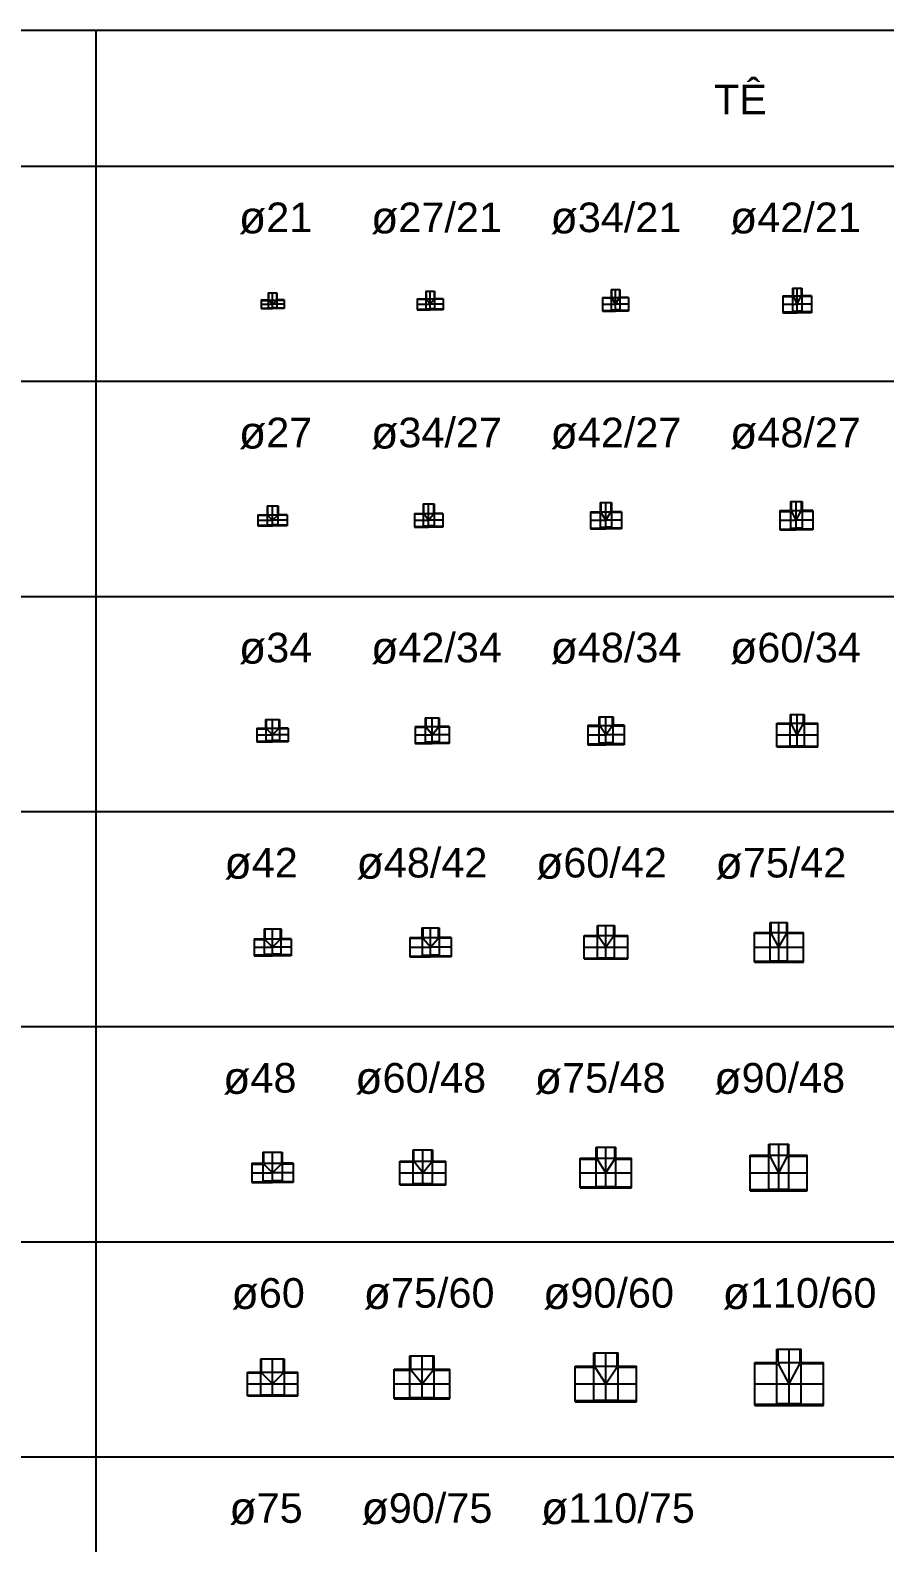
# Model space of a CAD drawing. Header units: millimetres. Extents: x 1218 to 72853, y -34712 to 16286.
# Drawn here: x 9989 to 12297, y -9473 to -5386 of the extents above; entities that cross this region are included whole.
import ezdxf
from ezdxf.enums import TextEntityAlignment as Align

# ---------------------------------------------------------------- set-up
doc = ezdxf.new("R2010")
doc.units = ezdxf.units.MM
doc.linetypes.add('CENTER', pattern=[50.8, 31.75, -6.35, 6.35, -6.35])
doc.styles.get("Standard").update_dxf_attribs({"font": 'arial.ttf'})

# ---------------------------------------------------------------- blocks, each defined once
blk = doc.blocks.new('TE-D21x21 uPVC ISO')
for p, q in [((-31, 11.5), (-31, -11.5)), ((-31, 11.5), (-11.5, 11.5)), ((-11.5, 31), (11.5, 31)), ((-11.5, 31), (-11.5, 11.5)), ((11.5, 31), (11.5, 11.5)), ((31, 11.5), (11.5, 11.5)), ((31, 11.5), (31, -11.5)), ((-31, -11.5), (0, -11.5)), ((31, -11.5), (0, -11.5))]:
    blk.add_line(p, q)
at = {"color": 8}
for p, q in [((-31, 10.5), (-11.4, 10.5)), ((-11.4, 10.5), (-11.4, -10.5)), ((-11.4, 9.5), (-9.5, 9.5)), ((-10.5, 31), (-10.5, 11.4)), ((-10.5, 11.4), (10.5, 11.4)), ((-9.5, 11.4), (-9.5, 9.5)), ((0, 0), (-9.5, 9.5)), ((0, 0), (9.5, 9.5)), ((9.5, 11.4), (9.5, 9.5)), ((11.4, 9.5), (9.5, 9.5)), ((10.5, 31), (10.5, 11.4)), ((31, 10.5), (11.4, 10.5)), ((11.4, 10.5), (11.4, -10.5)), ((-31, -10.5), (-11.4, -10.5)), ((-11.4, -9.5), (0, -9.5)), ((11.4, -9.5), (0, -9.5)), ((31, -10.5), (11.4, -10.5))]:
    blk.add_line(p, q, dxfattribs=at)
at = {"color": 8, "linetype": 'CENTER', "ltscale": 10}
for p, q in [((-31, 0), (0, 0)), ((0, -9.5), (0, 31)), ((31, 0), (0, 0))]:
    blk.add_line(p, q, dxfattribs=at)
at = {"flags": 1}
for p in [(-11.4, 0), (0, 11.4), (11.4, 0)]:
    blk.add_attdef('AMC', p, '', height=0.5, dxfattribs=at)
blk = doc.blocks.new('TE-D27x21 uPVC ISO')
for p, q in [((-35.3, 14.8), (-35.3, -14.8)), ((-35.3, 14.8), (-11.8, 14.8)), ((-11.8, 35.3), (11.8, 35.3)), ((-11.8, 35.3), (-11.8, 14.8)), ((11.8, 35.3), (11.8, 14.8)), ((35.3, 14.8), (11.8, 14.8)), ((35.3, 14.8), (35.3, -14.8)), ((-35.3, -14.8), (0, -14.8)), ((35.3, -14.8), (0, -14.8))]:
    blk.add_line(p, q)
at = {"color": 8}
for p, q in [((-35.3, 13.5), (-11.6, 13.5)), ((-11.6, 13.5), (-11.6, -13.5)), ((-11.6, 12.2), (-9.2, 12.2)), ((-10.5, 35.3), (-10.5, 14.6)), ((-10.5, 14.6), (10.5, 14.6)), ((-9.2, 14.6), (-9.2, 12.2)), ((0, 0), (-9.2, 12.2)), ((0, 0), (9.2, 12.2)), ((9.2, 14.6), (9.2, 12.2)), ((11.6, 12.2), (9.2, 12.2)), ((10.5, 35.3), (10.5, 14.6)), ((35.3, 13.5), (11.6, 13.5)), ((11.6, 13.5), (11.6, -13.5)), ((-35.3, -13.5), (-11.6, -13.5)), ((-11.6, -12.2), (0, -12.2)), ((11.6, -12.2), (0, -12.2)), ((35.3, -13.5), (11.6, -13.5))]:
    blk.add_line(p, q, dxfattribs=at)
at = {"color": 8, "linetype": 'CENTER', "ltscale": 10}
for p, q in [((-35.3, 0), (0, 0)), ((0, -12.2), (0, 35.3)), ((35.3, 0), (0, 0))]:
    blk.add_line(p, q, dxfattribs=at)
at = {"flags": 1}
for p in [(-11.6, 0), (0, 14.6), (11.6, 0)]:
    blk.add_attdef('AMC', p, '', height=0.5, dxfattribs=at)
blk = doc.blocks.new('TE-D34x21 uPVC ISO')
for p, q in [((-35, 18.6), (-35, -18.6)), ((-35, 18.6), (-12.1, 18.6)), ((-12.1, 39.5), (12.1, 39.5)), ((-12.1, 39.5), (-12.1, 18.6)), ((12.1, 39.5), (12.1, 18.6)), ((35, 18.6), (12.1, 18.6)), ((35, 18.6), (35, -18.6)), ((-35, -18.6), (0, -18.6)), ((35, -18.6), (0, -18.6))]:
    blk.add_line(p, q)
at = {"color": 8}
for p, q in [((-35, 17), (-11.9, 17)), ((-11.9, 17), (-11.9, -17)), ((-11.9, 15.4), (-8.9, 15.4)), ((-10.5, 39.5), (-10.5, 18.4)), ((-10.5, 18.4), (10.5, 18.4)), ((-8.9, 18.4), (-8.9, 15.4)), ((0, 0), (-8.9, 15.4)), ((0, 0), (8.9, 15.4)), ((8.9, 18.4), (8.9, 15.4)), ((11.9, 15.4), (8.9, 15.4)), ((10.5, 39.5), (10.5, 18.4)), ((35, 17), (11.9, 17)), ((11.9, 17), (11.9, -17)), ((-35, -17), (-11.9, -17)), ((-11.9, -15.4), (0, -15.4)), ((11.9, -15.4), (0, -15.4)), ((35, -17), (11.9, -17))]:
    blk.add_line(p, q, dxfattribs=at)
at = {"color": 8, "linetype": 'CENTER', "ltscale": 10}
for p, q in [((-35, 0), (0, 0)), ((0, -15.4), (0, 39.5)), ((35, 0), (0, 0))]:
    blk.add_line(p, q, dxfattribs=at)
at = {"flags": 1}
for p in [(-11.9, 0), (0, 18.4), (11.9, 0)]:
    blk.add_attdef('AMC', p, '', height=0.5, dxfattribs=at)
blk = doc.blocks.new('TE-D42x21 uPVC ISO')
for p, q in [((-12.5, 43), (12.5, 43)), ((-12.5, 43), (-12.5, 23)), ((12.5, 43), (12.5, 23)), ((-38.5, 23), (-38.5, -23)), ((-38.5, 23), (-12.5, 23)), ((38.5, 23), (12.5, 23)), ((38.5, 23), (38.5, -23)), ((-38.5, -23), (0, -23)), ((38.5, -23), (0, -23))]:
    blk.add_line(p, q)
at = {"color": 8}
for p, q in [((-10.5, 43), (-10.5, 22.8)), ((10.5, 43), (10.5, 22.8)), ((-38.5, 21), (-12.3, 21)), ((-12.3, 21), (-12.3, -21)), ((-12.3, 19), (-8.5, 19)), ((-10.5, 22.8), (10.5, 22.8)), ((-8.5, 22.8), (-8.5, 19)), ((0, 0), (-8.5, 19)), ((0, 0), (8.5, 19)), ((8.5, 22.8), (8.5, 19)), ((12.2, 19), (8.5, 19)), ((38.5, 21), (12.2, 21)), ((12.2, 21), (12.2, -21)), ((-38.5, -21), (-12.3, -21)), ((-12.3, -19), (0, -19)), ((12.2, -19), (0, -19)), ((38.5, -21), (12.2, -21))]:
    blk.add_line(p, q, dxfattribs=at)
at = {"color": 8, "linetype": 'CENTER', "ltscale": 10}
for p, q in [((0, -19), (0, 43)), ((-38.5, 0), (0, 0)), ((38.5, 0), (0, 0))]:
    blk.add_line(p, q, dxfattribs=at)
at = {"flags": 1}
for p in [(-12.3, 0), (0, 22.8), (12.2, 0)]:
    blk.add_attdef('AMC', p, '', height=0.5, dxfattribs=at)
blk = doc.blocks.new('TE-D27x27 uPVC ISO')
for p, q in [((-39.3, 14.8), (-39.3, -14.8)), ((-39.3, 14.8), (-14.8, 14.8)), ((-14.8, 39.3), (14.8, 39.3)), ((-14.8, 39.3), (-14.8, 14.8)), ((14.8, 39.3), (14.8, 14.8)), ((39.3, 14.8), (14.8, 14.8)), ((39.3, 14.8), (39.3, -14.8)), ((-39.3, -14.8), (0, -14.8)), ((39.3, -14.8), (0, -14.8))]:
    blk.add_line(p, q)
at = {"color": 8}
for p, q in [((-39.3, 13.5), (-14.6, 13.5)), ((-14.6, 13.5), (-14.6, -13.5)), ((-14.6, 12.2), (-12.2, 12.2)), ((-13.5, 39.3), (-13.5, 14.6)), ((-13.5, 14.6), (13.5, 14.6)), ((-12.2, 14.6), (-12.2, 12.2)), ((0, 0), (-12.2, 12.2)), ((0, 0), (12.2, 12.2)), ((12.2, 14.6), (12.2, 12.2)), ((14.6, 12.2), (12.2, 12.2)), ((13.5, 39.3), (13.5, 14.6)), ((39.3, 13.5), (14.6, 13.5)), ((14.6, 13.5), (14.6, -13.5)), ((-39.3, -13.5), (-14.6, -13.5)), ((-14.6, -12.2), (0, -12.2)), ((14.6, -12.2), (0, -12.2)), ((39.3, -13.5), (14.6, -13.5))]:
    blk.add_line(p, q, dxfattribs=at)
at = {"color": 8, "linetype": 'CENTER', "ltscale": 10}
for p, q in [((0, -12.2), (0, 39.3)), ((-39.3, 0), (0, 0)), ((39.3, 0), (0, 0))]:
    blk.add_line(p, q, dxfattribs=at)
at = {"flags": 1}
for p in [(-14.6, 0), (0, 14.6), (14.6, 0)]:
    blk.add_attdef('AMC', p, '', height=0.5, dxfattribs=at)
blk = doc.blocks.new('TE-D34x27 uPVC ISO')
for p, q in [((-15.1, 44.1), (15.1, 44.1)), ((-15.1, 44.1), (-15.1, 18.6)), ((15.1, 44.1), (15.1, 18.6)), ((-38, 18.6), (-38, -18.6)), ((-38, 18.6), (-15.1, 18.6)), ((38, 18.6), (15.1, 18.6)), ((38, 18.6), (38, -18.6)), ((-38, -18.6), (0, -18.6)), ((38, -18.6), (0, -18.6))]:
    blk.add_line(p, q)
at = {"color": 8}
for p, q in [((-13.5, 44.1), (-13.5, 18.4)), ((13.5, 44.1), (13.5, 18.4)), ((-38, 17), (-14.9, 17)), ((-14.9, 17), (-14.9, -17)), ((-14.9, 15.4), (-11.9, 15.4)), ((-13.5, 18.4), (13.5, 18.4)), ((-11.9, 18.4), (-11.9, 15.4)), ((0, 0), (-11.9, 15.4)), ((0, 0), (11.9, 15.4)), ((11.9, 18.4), (11.9, 15.4)), ((14.9, 15.4), (11.9, 15.4)), ((38, 17), (14.9, 17)), ((14.9, 17), (14.9, -17)), ((-38, -17), (-14.9, -17)), ((-14.9, -15.4), (0, -15.4)), ((14.9, -15.4), (0, -15.4)), ((38, -17), (14.9, -17))]:
    blk.add_line(p, q, dxfattribs=at)
at = {"color": 8, "linetype": 'CENTER', "ltscale": 10}
for p, q in [((0, -15.4), (0, 44.1)), ((-38, 0), (0, 0)), ((38, 0), (0, 0))]:
    blk.add_line(p, q, dxfattribs=at)
at = {"flags": 1}
for p in [(-14.9, 0), (0, 18.4), (14.9, 0)]:
    blk.add_attdef('AMC', p, '', height=0.5, dxfattribs=at)
blk = doc.blocks.new('TE-D42x27 uPVC ISO')
for p, q in [((-15.5, 48), (15.5, 48)), ((-15.5, 48), (-15.5, 23)), ((15.5, 48), (15.5, 23)), ((-42, 23), (-42, -23)), ((-42, 23), (-15.5, 23)), ((42, 23), (15.5, 23)), ((42, 23), (42, -23)), ((-42, -23), (0, -23)), ((42, -23), (0, -23))]:
    blk.add_line(p, q)
at = {"color": 8}
for p, q in [((-13.5, 48), (-13.5, 22.7)), ((13.5, 48), (13.5, 22.7)), ((-42, 21), (-15.3, 21)), ((-15.3, 21), (-15.3, -21)), ((-15.3, 19), (-11.5, 19)), ((-13.5, 22.7), (13.5, 22.7)), ((-11.5, 22.7), (-11.5, 19)), ((0, 0), (-11.5, 19)), ((0, 0), (11.5, 19)), ((11.5, 22.7), (11.5, 19)), ((15.2, 19), (11.5, 19)), ((42, 21), (15.2, 21)), ((15.2, 21), (15.2, -21)), ((-42, -21), (-15.3, -21)), ((-15.3, -19), (0, -19)), ((15.2, -19), (0, -19)), ((42, -21), (15.2, -21))]:
    blk.add_line(p, q, dxfattribs=at)
at = {"color": 8, "linetype": 'CENTER', "ltscale": 10}
for p, q in [((0, -19), (0, 48)), ((-42, 0), (0, 0)), ((42, 0), (0, 0))]:
    blk.add_line(p, q, dxfattribs=at)
at = {"flags": 1}
for p in [(-15.3, 0), (0, 22.7), (15.2, 0)]:
    blk.add_attdef('AMC', p, '', height=0.5, dxfattribs=at)
blk = doc.blocks.new('TE-D48x27 uPVC ISO')
for p, q in [((-15.8, 51), (15.8, 51)), ((-15.8, 51), (-15.8, 26.3)), ((15.8, 51), (15.8, 26.3)), ((-45, 26.3), (-45, -26.3)), ((-45, 26.3), (-15.8, 26.3)), ((45, 26.3), (15.8, 26.3)), ((45, 26.3), (45, -26.3)), ((-45, -26.3), (0, -26.3)), ((45, -26.3), (0, -26.3))]:
    blk.add_line(p, q)
at = {"color": 8}
for p, q in [((-13.5, 51), (-13.5, 26)), ((13.5, 51), (13.5, 26)), ((-45, 24), (-15.5, 24)), ((-15.5, 24), (-15.5, -24)), ((-15.5, 21.7), (-11.2, 21.7)), ((-13.5, 26), (13.5, 26)), ((-11.2, 26), (-11.2, 21.7)), ((0, 0), (-11.2, 21.7)), ((0, 0), (11.2, 21.7)), ((11.2, 26), (11.2, 21.7)), ((15.5, 21.7), (11.2, 21.7)), ((45, 24), (15.5, 24)), ((15.5, 24), (15.5, -24)), ((-45, -24), (-15.5, -24)), ((-15.5, -21.7), (0, -21.7)), ((15.5, -21.7), (0, -21.7)), ((45, -24), (15.5, -24))]:
    blk.add_line(p, q, dxfattribs=at)
at = {"color": 8, "linetype": 'CENTER', "ltscale": 10}
for p, q in [((0, -21.7), (0, 51)), ((-45, 0), (0, 0)), ((45, 0), (0, 0))]:
    blk.add_line(p, q, dxfattribs=at)
at = {"flags": 1}
for p in [(-15.5, 0), (0, 26), (15.5, 0)]:
    blk.add_attdef('AMC', p, '', height=0.5, dxfattribs=at)
blk = doc.blocks.new('TE-D34x34 uPVC ISO')
for p, q in [((-18.6, 42), (18.6, 42)), ((-18.6, 42), (-18.6, 18.6)), ((18.6, 42), (18.6, 18.6)), ((-42, 18.6), (-42, -18.6)), ((-42, 18.6), (-18.6, 18.6)), ((42, 18.6), (18.6, 18.6)), ((42, 18.6), (42, -18.6)), ((-42, -18.6), (0, -18.6)), ((42, -18.6), (0, -18.6))]:
    blk.add_line(p, q)
at = {"color": 8}
for p, q in [((-17, 42), (-17, 18.4)), ((17, 42), (17, 18.4)), ((-42, 17), (-18.4, 17)), ((-18.4, 17), (-18.4, -17)), ((-18.4, 15.4), (-15.4, 15.4)), ((-17, 18.4), (17, 18.4)), ((-15.4, 18.4), (-15.4, 15.4)), ((0, 0), (-15.4, 15.4)), ((0, 0), (15.4, 15.4)), ((15.4, 18.4), (15.4, 15.4)), ((18.4, 15.4), (15.4, 15.4)), ((42, 17), (18.4, 17)), ((18.4, 17), (18.4, -17)), ((-42, -17), (-18.4, -17)), ((-18.4, -15.4), (0, -15.4)), ((18.4, -15.4), (0, -15.4)), ((42, -17), (18.4, -17))]:
    blk.add_line(p, q, dxfattribs=at)
at = {"color": 8, "linetype": 'CENTER', "ltscale": 10}
for p, q in [((0, -15.4), (0, 42)), ((-42, 0), (0, 0)), ((42, 0), (0, 0))]:
    blk.add_line(p, q, dxfattribs=at)
at = {"flags": 1}
for p in [(-18.4, 0), (0, 18.4), (18.4, 0)]:
    blk.add_attdef('AMC', p, '', height=0.5, dxfattribs=at)
blk = doc.blocks.new('TE-D42x34 uPVC ISO')
for p, q in [((-19, 46), (19, 46)), ((-19, 46), (-19, 23)), ((19, 46), (19, 23)), ((-46, 23), (-46, -23)), ((-46, 23), (-19, 23)), ((46, 23), (19, 23)), ((46, 23), (46, -23)), ((-46, -23), (0, -23)), ((46, -23), (0, -23))]:
    blk.add_line(p, q)
at = {"color": 8}
for p, q in [((-17, 46), (-17, 22.7)), ((17, 46), (17, 22.7)), ((-46, 21), (-18.8, 21)), ((-18.8, 21), (-18.8, -21)), ((-18.8, 19), (-15, 19)), ((-17, 22.7), (17, 22.7)), ((-15, 22.7), (-15, 19)), ((0, 0), (-15, 19)), ((0, 0), (15, 19)), ((15, 22.7), (15, 19)), ((18.7, 19), (15, 19)), ((46, 21), (18.7, 21)), ((18.7, 21), (18.7, -21)), ((-46, -21), (-18.8, -21)), ((-18.8, -19), (0, -19)), ((18.7, -19), (0, -19)), ((46, -21), (18.7, -21))]:
    blk.add_line(p, q, dxfattribs=at)
at = {"color": 8, "linetype": 'CENTER', "ltscale": 10}
for p, q in [((0, -19), (0, 46)), ((-46, 0), (0, 0)), ((46, 0), (0, 0))]:
    blk.add_line(p, q, dxfattribs=at)
at = {"flags": 1}
for p in [(-18.8, 0), (0, 22.7), (18.7, 0)]:
    blk.add_attdef('AMC', p, '', height=0.5, dxfattribs=at)
blk = doc.blocks.new('TE-D48x34 uPVC ISO')
for p, q in [((-19.3, 49), (19.3, 49)), ((-19.3, 49), (-19.3, 26.3)), ((19.3, 49), (19.3, 26.3)), ((-49, 26.3), (-49, -26.3)), ((-49, 26.3), (-19.3, 26.3)), ((49, 26.3), (19.3, 26.3)), ((49, 26.3), (49, -26.3)), ((-49, -26.3), (0, -26.3)), ((49, -26.3), (0, -26.3))]:
    blk.add_line(p, q)
at = {"color": 8}
for p, q in [((-17, 49), (-17, 26)), ((17, 49), (17, 26)), ((-49, 24), (-19, 24)), ((-19, 24), (-19, -24)), ((-19, 21.7), (-14.7, 21.7)), ((-17, 26), (17, 26)), ((-14.7, 26), (-14.7, 21.7)), ((0, 0), (-14.7, 21.7)), ((0, 0), (14.7, 21.7)), ((14.7, 26), (14.7, 21.7)), ((19, 21.7), (14.7, 21.7)), ((49, 24), (19, 24)), ((19, 24), (19, -24)), ((-49, -24), (-19, -24)), ((-19, -21.7), (0, -21.7)), ((19, -21.7), (0, -21.7)), ((49, -24), (19, -24))]:
    blk.add_line(p, q, dxfattribs=at)
at = {"color": 8, "linetype": 'CENTER', "ltscale": 10}
for p, q in [((0, -21.7), (0, 49)), ((-49, 0), (0, 0)), ((49, 0), (0, 0))]:
    blk.add_line(p, q, dxfattribs=at)
at = {"flags": 1}
for p in [(-19, 0), (0, 26), (19, 0)]:
    blk.add_attdef('AMC', p, '', height=0.5, dxfattribs=at)
blk = doc.blocks.new('TE-D60x34 uPVC ISO')
for points in [[(-55, 31.8), (-18.8, 31.8), (-18.8, 55)], [(-19, 55), (18.8, 55)], [(18.8, 55), (18.8, 31.8), (55, 31.8)], [(-55, -31.8), (-55, 31.8)], [(55, -31.8), (55, 31.8)], [(-55, -31.8), (55, -31.8)]]:
    blk.add_lwpolyline(points)
at = {"color": 8}
for points in [[(-17, 32), (-17, 55)], [(17, 32), (17, 55)], [(-55, 30), (-19, 30)], [(-19, -30), (-19, 30)], [(-19, 29), (-16, 29)], [(-17, 32), (17, 32)], [(-16, 32), (-16, 29)], [(0, 0), (-16, 29)], [(0, 0), (16, 29)], [(16, 32), (16, 29)], [(19, 29), (16, 29)], [(19, 30), (55, 30)], [(19, -30), (19, 30)], [(-55, -30), (-19, -30)], [(-19, -29), (19, -29)], [(19, -30), (19, -29)], [(19, -30), (55, -30)]]:
    blk.add_lwpolyline(points, dxfattribs=at)
at = {"color": 8, "linetype": 'CENTER', "ltscale": 10}
for points in [[(0, -30), (0, 55)], [(-55, 0), (55, 0)]]:
    blk.add_lwpolyline(points, dxfattribs=at)
at = {"flags": 1}
for p in [(-19, 0), (0, 32), (19, 0)]:
    blk.add_attdef('AMC', p, '', height=0.5, dxfattribs=at)
blk = doc.blocks.new('TE-D42x42 uPVC ISO')
for p, q in [((-23, 50), (23, 50)), ((-23, 50), (-23, 23)), ((23, 50), (23, 23)), ((-50, 23), (-50, -23)), ((-50, 23), (-23, 23)), ((50, 23), (23, 23)), ((50, 23), (50, -23)), ((-50, -23), (0, -23)), ((50, -23), (0, -23))]:
    blk.add_line(p, q)
at = {"color": 8}
for p, q in [((-21, 50), (-21, 22.7)), ((21, 50), (21, 22.7)), ((-50, 21), (-22.8, 21)), ((-22.8, 21), (-22.8, -21)), ((-22.8, 19), (-19, 19)), ((-21, 22.7), (21, 22.7)), ((-19, 22.7), (-19, 19)), ((0, 0), (-19, 19)), ((0, 0), (19, 19)), ((19, 22.7), (19, 19)), ((22.7, 19), (19, 19)), ((50, 21), (22.7, 21)), ((22.7, 21), (22.7, -21)), ((-50, -21), (-22.8, -21)), ((-22.8, -19), (0, -19)), ((22.7, -19), (0, -19)), ((50, -21), (22.7, -21))]:
    blk.add_line(p, q, dxfattribs=at)
at = {"color": 8, "linetype": 'CENTER', "ltscale": 10}
for p, q in [((0, -19), (0, 50)), ((-50, 0), (0, 0)), ((50, 0), (0, 0))]:
    blk.add_line(p, q, dxfattribs=at)
at = {"flags": 1}
for p in [(-22.8, 0), (0, 22.7), (22.7, 0)]:
    blk.add_attdef('AMC', p, '', height=0.5, dxfattribs=at)
blk = doc.blocks.new('TE-D48x42 uPVC ISO')
for p, q in [((-23.3, 52), (23.3, 52)), ((-23.3, 52), (-23.3, 26.3)), ((23.3, 52), (23.3, 26.3)), ((-56, 26.3), (-56, -26.3)), ((-56, 26.3), (-23.3, 26.3)), ((56, 26.3), (23.3, 26.3)), ((56, 26.3), (56, -26.3)), ((-56, -26.3), (0, -26.3)), ((56, -26.3), (0, -26.3))]:
    blk.add_line(p, q)
at = {"color": 8}
for p, q in [((-21, 52), (-21, 26)), ((21, 52), (21, 26)), ((-56, 24), (-23, 24)), ((-23, 24), (-23, -24)), ((-23, 21.7), (-18.7, 21.7)), ((-21, 26), (21, 26)), ((-18.7, 26), (-18.7, 21.7)), ((0, 0), (-18.7, 21.7)), ((0, 0), (18.7, 21.7)), ((18.7, 26), (18.7, 21.7)), ((23, 21.7), (18.7, 21.7)), ((56, 24), (23, 24)), ((23, 24), (23, -24)), ((-56, -24), (-23, -24)), ((-23, -21.7), (0, -21.7)), ((23, -21.7), (0, -21.7)), ((56, -24), (23, -24))]:
    blk.add_line(p, q, dxfattribs=at)
at = {"color": 8, "linetype": 'CENTER', "ltscale": 10}
for p, q in [((0, -21.7), (0, 52)), ((-56, 0), (0, 0)), ((56, 0), (0, 0))]:
    blk.add_line(p, q, dxfattribs=at)
at = {"flags": 1}
for p in [(-23, 0), (0, 26), (23, 0)]:
    blk.add_attdef('AMC', p, '', height=0.5, dxfattribs=at)
blk = doc.blocks.new('TE-D60x42 uPVC ISO')
for points in [[(-59, 31.8), (-22.8, 31.8), (-22.8, 59)], [(-23, 59), (22.8, 59)], [(22.8, 59), (22.8, 31.8), (59, 31.8)], [(-59, -31.8), (-59, 31.8)], [(59, -31.8), (59, 31.8)], [(-59, -31.8), (59, -31.8)]]:
    blk.add_lwpolyline(points)
at = {"color": 8}
for points in [[(-21, 32), (-21, 59)], [(21, 32), (21, 59)], [(-59, 30), (-23, 30)], [(-23, -30), (-23, 30)], [(-23, 29), (-20, 29)], [(-21, 32), (21, 32)], [(-20, 32), (-20, 29)], [(0, 0), (-20, 29)], [(0, 0), (20, 29)], [(20, 32), (20, 29)], [(23, 29), (20, 29)], [(23, 30), (59, 30)], [(23, -30), (23, 30)], [(-59, -30), (-23, -30)], [(-23, -29), (23, -29)], [(23, -30), (23, -29)], [(23, -30), (59, -30)]]:
    blk.add_lwpolyline(points, dxfattribs=at)
at = {"color": 8, "linetype": 'CENTER', "ltscale": 10}
for points in [[(0, -30), (0, 59)], [(-59, 0), (59, 0)]]:
    blk.add_lwpolyline(points, dxfattribs=at)
at = {"flags": 1}
for p in [(-23, 0), (0, 32), (23, 0)]:
    blk.add_attdef('AMC', p, '', height=0.5, dxfattribs=at)
blk = doc.blocks.new('TE-D75x42 uPVC ISO')
for points in [[(-23.5, 67), (23.5, 67)], [(-23.5, 40), (-23.5, 67)], [(23.5, 40), (23.5, 67)], [(-66.5, 40), (-23.5, 40)], [(-66.5, -40), (-66.5, 40)], [(23.5, 40), (66.5, 40)], [(66.5, -40), (66.5, 40)], [(-66.5, -40), (66.5, -40)]]:
    blk.add_lwpolyline(points)
at = {"color": 8}
for points in [[(-21, 40), (-21, 67)], [(21, 40), (21, 67)], [(-66.5, 37.5), (-23.5, 37.5)], [(-20, 40), (-20, 36.5), (-23.5, 36.5)], [(-23.5, -37.5), (-23.5, 37.5)], [(-21, 40), (21, 40)], [(0, 0), (-20, 36.5)], [(0, 0), (20, 36.5)], [(20, 40), (20, 36.5), (23.5, 36.5)], [(23.5, 37.5), (66.5, 37.5)], [(23.5, -37.5), (23.5, 37.5)], [(-66.5, -37.5), (-23.5, -37.5)], [(-23.5, -36.5), (23.5, -36.5)], [(23.5, -37.5), (66.5, -37.5)]]:
    blk.add_lwpolyline(points, dxfattribs=at)
at = {"color": 8, "linetype": 'CENTER', "ltscale": 10}
for points in [[(0, -40), (0, 67)], [(-66.5, 0), (66.5, 0)]]:
    blk.add_lwpolyline(points, dxfattribs=at)
at = {"flags": 1}
for p in [(-23.5, 0), (0, 40), (23.5, 0)]:
    blk.add_attdef('AMC', p, '', height=0.5, dxfattribs=at)
blk = doc.blocks.new('TE-D48x48 uPVC ISO')
for p, q in [((-26.3, 56), (26.3, 56)), ((-26.3, 56), (-26.3, 26.3)), ((26.3, 56), (26.3, 26.3)), ((-56, 26.3), (-56, -26.3)), ((-56, 26.3), (-26.3, 26.3)), ((56, 26.3), (26.3, 26.3)), ((56, 26.3), (56, -26.3)), ((-56, -26.3), (0, -26.3)), ((56, -26.3), (0, -26.3))]:
    blk.add_line(p, q)
at = {"color": 8}
for p, q in [((-24, 56), (-24, 26)), ((24, 56), (24, 26)), ((-56, 24), (-26, 24)), ((-26, 24), (-26, -24)), ((-26, 21.7), (-21.7, 21.7)), ((-24, 26), (24, 26)), ((-21.7, 26), (-21.7, 21.7)), ((0, 0), (-21.7, 21.7)), ((0, 0), (21.7, 21.7)), ((21.7, 26), (21.7, 21.7)), ((26, 21.7), (21.7, 21.7)), ((56, 24), (26, 24)), ((26, 24), (26, -24)), ((-56, -24), (-26, -24)), ((-26, -21.7), (0, -21.7)), ((26, -21.7), (0, -21.7)), ((56, -24), (26, -24))]:
    blk.add_line(p, q, dxfattribs=at)
at = {"color": 8, "linetype": 'CENTER', "ltscale": 10}
for p, q in [((0, -21.7), (0, 56)), ((-56, 0), (0, 0)), ((56, 0), (0, 0))]:
    blk.add_line(p, q, dxfattribs=at)
at = {"flags": 1}
for p in [(-26, 0), (0, 26), (26, 0)]:
    blk.add_attdef('AMC', p, '', height=0.5, dxfattribs=at)
blk = doc.blocks.new('TE-D60x48 uPVC ISO')
for points in [[(-62, 31.8), (-25.8, 31.8), (-25.8, 62)], [(-26, 62), (25.8, 62)], [(25.8, 62), (25.8, 31.8), (62, 31.8)], [(-62, -31.8), (-62, 31.8)], [(62, -31.8), (62, 31.8)], [(-62, -31.8), (62, -31.8)]]:
    blk.add_lwpolyline(points)
at = {"color": 8}
for points in [[(-24, 32), (-24, 62)], [(24, 32), (24, 62)], [(-62, 30), (-26, 30)], [(-26, -30), (-26, 30)], [(-26, 29), (-23, 29)], [(-24, 32), (24, 32)], [(-23, 32), (-23, 29)], [(0, 0), (-23, 29)], [(0, 0), (23, 29)], [(23, 32), (23, 29)], [(26, 29), (23, 29)], [(26, 30), (62, 30)], [(26, -30), (26, 30)], [(-62, -30), (-26, -30)], [(-26, -29), (26, -29)], [(26, -30), (26, -29)], [(26, -30), (62, -30)]]:
    blk.add_lwpolyline(points, dxfattribs=at)
at = {"color": 8, "linetype": 'CENTER', "ltscale": 10}
for points in [[(0, -30), (0, 62)], [(-62, 0), (62, 0)]]:
    blk.add_lwpolyline(points, dxfattribs=at)
at = {"flags": 1}
for p in [(-26, 0), (0, 32), (26, 0)]:
    blk.add_attdef('AMC', p, '', height=0.5, dxfattribs=at)
blk = doc.blocks.new('TE-D75x48 uPVC ISO')
for points in [[(-26.5, 70), (26.5, 70)], [(-26.5, 40), (-26.5, 70)], [(26.5, 40), (26.5, 70)], [(-69.5, 40), (-26.5, 40)], [(-69.5, -40), (-69.5, 40)], [(26.5, 40), (69.5, 40)], [(69.5, -40), (69.5, 40)], [(-69.5, -40), (69.5, -40)]]:
    blk.add_lwpolyline(points)
at = {"color": 8}
for points in [[(-24, 40), (-24, 70)], [(24, 40), (24, 70)], [(-69.5, 37.5), (-26.5, 37.5)], [(-23, 40), (-23, 36.5), (-26.5, 36.5)], [(-26.5, -37.5), (-26.5, 37.5)], [(-24, 40), (24, 40)], [(0, 0), (-23, 36.5)], [(0, 0), (23, 36.5)], [(23, 40), (23, 36.5), (26.5, 36.5)], [(26.5, 37.5), (69.5, 37.5)], [(26.5, -37.5), (26.5, 37.5)], [(-69.5, -37.5), (-26.5, -37.5)], [(-26.5, -36.5), (26.5, -36.5)], [(26.5, -37.5), (69.5, -37.5)]]:
    blk.add_lwpolyline(points, dxfattribs=at)
at = {"color": 8, "linetype": 'CENTER', "ltscale": 10}
for points in [[(0, -40), (0, 70)], [(-69.5, 0), (69.5, 0)]]:
    blk.add_lwpolyline(points, dxfattribs=at)
at = {"flags": 1}
for p in [(-26.5, 0), (0, 40), (26.5, 0)]:
    blk.add_attdef('AMC', p, '', height=0.5, dxfattribs=at)
blk = doc.blocks.new('TE-D90x48 uPVC ISO')
for points in [[(-77, 48), (-27, 48)], [(-77, -48), (-77, 48)], [(-27, 78), (27, 78)], [(-27, 48), (-27, 78)], [(27, 48), (27, 78)], [(27, 48), (77, 48)], [(77, -48), (77, 48)], [(-77, -48), (77, -48)]]:
    blk.add_lwpolyline(points)
at = {"color": 8}
for points in [[(-77, 45), (-27, 45)], [(-27, 43.5), (-22.5, 43.5), (-22.5, 48)], [(-27, -45), (-27, 45)], [(-24, 48), (-24, 78)], [(-24, 48), (24, 48)], [(0, 0), (-22.5, 43.5)], [(0, 0), (22.5, 43.5)], [(27, 43.5), (22.5, 43.5), (22.5, 48)], [(24, 48), (24, 78)], [(27, 45), (77, 45)], [(27, -45), (27, 45)], [(-77, -45), (-27, -45)], [(-27, -43.5), (27, -43.5)], [(27, -45), (77, -45)]]:
    blk.add_lwpolyline(points, dxfattribs=at)
at = {"color": 8, "linetype": 'CENTER', "ltscale": 10}
for points in [[(0, -48), (0, 78)], [(-77, 0), (77, 0)]]:
    blk.add_lwpolyline(points, dxfattribs=at)
at = {"flags": 1}
for p in [(0, 48), (-27, 0), (27, 0)]:
    blk.add_attdef('AMC', p, '', height=0.5, dxfattribs=at)
blk = doc.blocks.new('TE-D60x60 uPVC ISO')
for points in [[(-68, 31.8), (-31.8, 31.8), (-31.8, 68)], [(-32, 68), (31.8, 68)], [(31.8, 68), (31.8, 31.8), (68, 31.8)], [(-68, -31.8), (-68, 31.8)], [(68, -31.8), (68, 31.8)], [(-68, -31.8), (68, -31.8)]]:
    blk.add_lwpolyline(points)
at = {"color": 8}
for points in [[(-30, 32), (-30, 68)], [(30, 32), (30, 68)], [(-68, 30), (-32, 30)], [(-32, -30), (-32, 30)], [(-32, 29), (-29, 29)], [(-30, 32), (30, 32)], [(-29, 32), (-29, 29)], [(0, 0), (-29, 29)], [(0, 0), (29, 29)], [(29, 32), (29, 29)], [(32, 29), (29, 29)], [(32, 30), (68, 30)], [(32, -30), (32, 30)], [(-68, -30), (-32, -30)], [(-32, -29), (32, -29)], [(32, -30), (32, -29)], [(32, -30), (68, -30)]]:
    blk.add_lwpolyline(points, dxfattribs=at)
at = {"color": 8, "linetype": 'CENTER', "ltscale": 10}
for points in [[(0, -30), (0, 68)], [(-68, 0), (68, 0)]]:
    blk.add_lwpolyline(points, dxfattribs=at)
at = {"flags": 1}
for p in [(-32, 0), (0, 32), (32, 0)]:
    blk.add_attdef('AMC', p, '', height=0.5, dxfattribs=at)
blk = doc.blocks.new('TE-D75x60 uPVC ISO')
for points in [[(-32.5, 76), (32.5, 76)], [(-32.5, 40), (-32.5, 76)], [(32.5, 40), (32.5, 76)], [(-75, 40), (-32.5, 40)], [(-75, -40), (-75, 40)], [(32.5, 40), (75, 40)], [(75, -40), (75, 40)], [(-75, -40), (75, -40)]]:
    blk.add_lwpolyline(points)
at = {"color": 8}
for points in [[(-30, 40), (-30, 76)], [(30, 40), (30, 76)], [(-75, 37.5), (-32.5, 37.5)], [(-29, 40), (-29, 36.5), (-32.5, 36.5)], [(-32.5, -37.5), (-32.5, 37.5)], [(-30, 40), (30, 40)], [(0, 0), (-29, 36.5)], [(0, 0), (29, 36.5)], [(29, 40), (29, 36.5), (32.5, 36.5)], [(32.5, 37.5), (75, 37.5)], [(32.5, -37.5), (32.5, 37.5)], [(-75, -37.5), (-32.5, -37.5)], [(-32.5, -36.5), (32.5, -36.5)], [(32.5, -37.5), (75, -37.5)]]:
    blk.add_lwpolyline(points, dxfattribs=at)
at = {"color": 8, "linetype": 'CENTER', "ltscale": 10}
for points in [[(0, -40), (0, 76)], [(-75, 0), (75, 0)]]:
    blk.add_lwpolyline(points, dxfattribs=at)
at = {"flags": 1}
for p in [(-32.5, 0), (0, 40), (32.5, 0)]:
    blk.add_attdef('AMC', p, '', height=0.5, dxfattribs=at)
blk = doc.blocks.new('TE-D90x60 uPVC ISO')
for points in [[(-33, 84), (33, 84)], [(-33, 48), (-33, 84)], [(33, 48), (33, 84)], [(-83, 48), (-33, 48)], [(-83, -48), (-83, 48)], [(33, 48), (83, 48)], [(83, -48), (83, 48)], [(-83, -48), (83, -48)]]:
    blk.add_lwpolyline(points)
at = {"color": 8}
for points in [[(-30, 48), (-30, 84)], [(30, 48), (30, 84)], [(-83, 45), (-33, 45)], [(-33, 43.5), (-28.5, 43.5), (-28.5, 48)], [(-33, -45), (-33, 45)], [(-30, 48), (30, 48)], [(0, 0), (-28.5, 43.5)], [(0, 0), (28.5, 43.5)], [(33, 43.5), (28.5, 43.5), (28.5, 48)], [(33, 45), (83, 45)], [(33, -45), (33, 45)], [(-83, -45), (-33, -45)], [(-33, -43.5), (33, -43.5)], [(33, -45), (83, -45)]]:
    blk.add_lwpolyline(points, dxfattribs=at)
at = {"color": 8, "linetype": 'CENTER', "ltscale": 10}
for points in [[(0, -48), (0, 84)], [(-83, 0), (83, 0)]]:
    blk.add_lwpolyline(points, dxfattribs=at)
at = {"flags": 1}
for p in [(0, 48), (-33, 0), (33, 0)]:
    blk.add_attdef('AMC', p, '', height=0.5, dxfattribs=at)
blk = doc.blocks.new('TE-D110x60 uPVC ISO')
for points in [[(-33, 94), (33, 94)], [(-33, 58), (-33, 94)], [(33, 58), (33, 94)], [(-93, 58), (-33, 58)], [(-93, -58), (-93, 58)], [(33, 58), (93, 58)], [(93, -58), (93, 58)], [(-93, -58), (93, -58)]]:
    blk.add_lwpolyline(points)
at = {"color": 8}
for points in [[(-30, 58), (-30, 94)], [(30, 58), (30, 94)], [(-93, 55), (-33, 55)], [(-28, 58), (-28, 53), (-33, 53)], [(-33, -55), (-33, 55)], [(-30, 58), (30, 58)], [(0, 0), (-28, 53)], [(0, 0), (28, 53)], [(28, 58), (28, 53), (33, 53)], [(33, 55), (93, 55)], [(33, -55), (33, 55)], [(-93, -55), (-33, -55)], [(-33, -53), (33, -53)], [(33, -55), (93, -55)]]:
    blk.add_lwpolyline(points, dxfattribs=at)
at = {"color": 8, "linetype": 'CENTER', "ltscale": 10}
for points in [[(0, -58), (0, 94)], [(-93, 0), (93, 0)]]:
    blk.add_lwpolyline(points, dxfattribs=at)
at = {"flags": 1}
for p in [(0, 58), (-33, 0), (33, 0)]:
    blk.add_attdef('AMC', p, '', height=0.5, dxfattribs=at)

msp = doc.modelspace()

# ---------------------------------------------------------------- linework, layer by layer
for p, q in [((1218, -5385.9), (18942.2, -5385.9)), ((10166.2, -5385.9), (10166.2, -22612)), ((1218, -5753.1), (18942.2, -5753.1)), ((1218, -6334.5), (18942.2, -6334.5)), ((1218, -6915.8), (18942.2, -6915.8)), ((1218, -7497.2), (18942.2, -7497.2)), ((1218, -8078.5), (18942.2, -8078.5)), ((1218, -8659.8), (18942.2, -8659.8)), ((1218, -9241.2), (18942.2, -9241.2))]:
    msp.add_line(p, q)

# ---------------------------------------------------------------- block references
at = {"color": 1}
for name, p in [('TE-D34x21 uPVC ISO', (11569.4, -6126.3)), ('TE-D42x21 uPVC ISO', (12060.2, -6126.3)), ('TE-D21x21 uPVC ISO', (10643.2, -6126.3)), ('TE-D27x21 uPVC ISO', (11069, -6126.3)), ('TE-D42x27 uPVC ISO', (11543.5, -6710.1)), ('TE-D48x27 uPVC ISO', (12057.8, -6710.1)), ('TE-D27x27 uPVC ISO', (10643.2, -6710.1)), ('TE-D34x27 uPVC ISO', (11064.8, -6710.1)), ('TE-D34x34 uPVC ISO', (10643.2, -7290.4)), ('TE-D42x34 uPVC ISO', (11074.3, -7290.4)), ('TE-D48x34 uPVC ISO', (11543.5, -7290.4)), ('TE-D60x34 uPVC ISO', (12060.5, -7290.4)), ('TE-D60x42 uPVC ISO', (11543.5, -7864)), ('TE-D75x42 uPVC ISO', (12010.9, -7864)), ('TE-D42x42 uPVC ISO', (10643.2, -7864)), ('TE-D48x42 uPVC ISO', (11069.9, -7864)), ('TE-D48x48 uPVC ISO', (10643.2, -8474)), ('TE-D60x48 uPVC ISO', (11049.2, -8474)), ('TE-D75x48 uPVC ISO', (11543.5, -8474)), ('TE-D90x48 uPVC ISO', (12010.5, -8474)), ('TE-D110x60 uPVC ISO', (12038.3, -9044.3)), ('TE-D60x60 uPVC ISO', (10643.2, -9044.3)), ('TE-D75x60 uPVC ISO', (11046.9, -9044.3)), ('TE-D90x60 uPVC ISO', (11543.5, -9044.3))]:
    msp.add_blockref(name, p, dxfattribs=at)

# ---------------------------------------------------------------- texts
at = {"color": 1, "ltscale": 500}
msp.add_text('TÊ', height=80, rotation=360, dxfattribs=at).set_placement((11906.6, -5573), align=Align.MIDDLE_CENTER)
at = {"color": 2, "ltscale": 500, "char_height": 80, "attachment_point": 1}
for s, heights, insert in [('{\\H1.08333x;ø\\A1;\\H0.92308x;21}', [0], (10552.2, -5848.2)), ('{\\H1.08333x;ø\\A1;\\H0.92308x;27/21}', [91.3], (10909.1, -5848.2)), ('{\\H1.08333x;ø\\A1;\\H0.92308x;34/21}', [91.3], (11393.8, -5848.2)), ('{\\H1.08333x;ø\\A1;\\H0.92308x;42/21}', [91.3], (11878.5, -5848.2)), ('{\\H1.08333x;ø\\A1;\\H0.92308x;27}', [0], (10552.2, -6429.6)), ('{\\H1.08333x;ø\\A1;\\H0.92308x;34/27}', [91.3], (10909.1, -6429.6)), ('{\\H1.08333x;ø\\A1;\\H0.92308x;42/27}', [91.3], (11393.8, -6429.6)), ('{\\H1.08333x;ø\\A1;\\H0.92308x;48/27}', [91.3], (11878.5, -6429.6)), ('{\\H1.08333x;ø\\A1;\\H0.92308x;34}', [0], (10552.2, -7010.9)), ('{\\H1.08333x;ø\\A1;\\H0.92308x;42/34}', [91.3], (10909.1, -7010.9)), ('{\\H1.08333x;ø\\A1;\\H0.92308x;48/34}', [91.3], (11393.8, -7010.9)), ('{\\H1.08333x;ø\\A1;\\H0.92308x;60/34}', [91.3], (11878.5, -7010.9)), ('{\\H1.08333x;ø\\A1;\\H0.92308x;42}', [0], (10513.1, -7592.2)), ('{\\H1.08333x;ø\\A1;\\H0.92308x;48/42}', [91.3], (10869.9, -7592.2)), ('{\\H1.08333x;ø\\A1;\\H0.92308x;60/42}', [91.3], (11354.7, -7592.2)), ('{\\H1.08333x;ø\\A1;\\H0.92308x;75/42}', [91.3], (11839.4, -7592.2)), ('{\\H1.08333x;ø\\A1;\\H0.92308x;60/48}', [91.3], (10866.4, -8173.6)), ('{\\H1.08333x;ø\\A1;\\H0.92308x;75/48}', [91.3], (11351.2, -8173.6)), ('{\\H1.08333x;ø\\A1;\\H0.92308x;90/48}', [91.3], (11835.9, -8173.6)), ('{\\H1.08333x;ø\\A1;\\H0.92308x;48}', [0], (10509.6, -8173.6)), ('{\\H1.08333x;ø\\A1;\\H0.92308x;60}', [0], (10532.2, -8754.9)), ('{\\H1.08333x;ø\\A1;\\H0.92308x;75/60}', [91.3], (10889.1, -8754.9)), ('{\\H1.08333x;ø\\A1;\\H0.92308x;90/60}', [91.3], (11373.8, -8754.9)), ('{\\H1.08333x;ø\\A1;\\H0.92308x;110/60}', [91.3], (11858.5, -8754.9)), ('{\\H1.08333x;ø\\A1;\\H0.92308x;75}', [0], (10526.4, -9336.3)), ('{\\H1.08333x;ø\\A1;\\H0.92308x;90/75}', [91.3], (10883.3, -9336.3)), ('{\\H1.08333x;ø\\A1;\\H0.92308x;110/75}', [91.3], (11368, -9336.3))]:
    msp.add_mtext_dynamic_manual_height_columns(s, width=2693.132, gutter_width=15, heights=heights, dxfattribs=dict(at, insert=insert))

doc.saveas('drawing.dxf')
